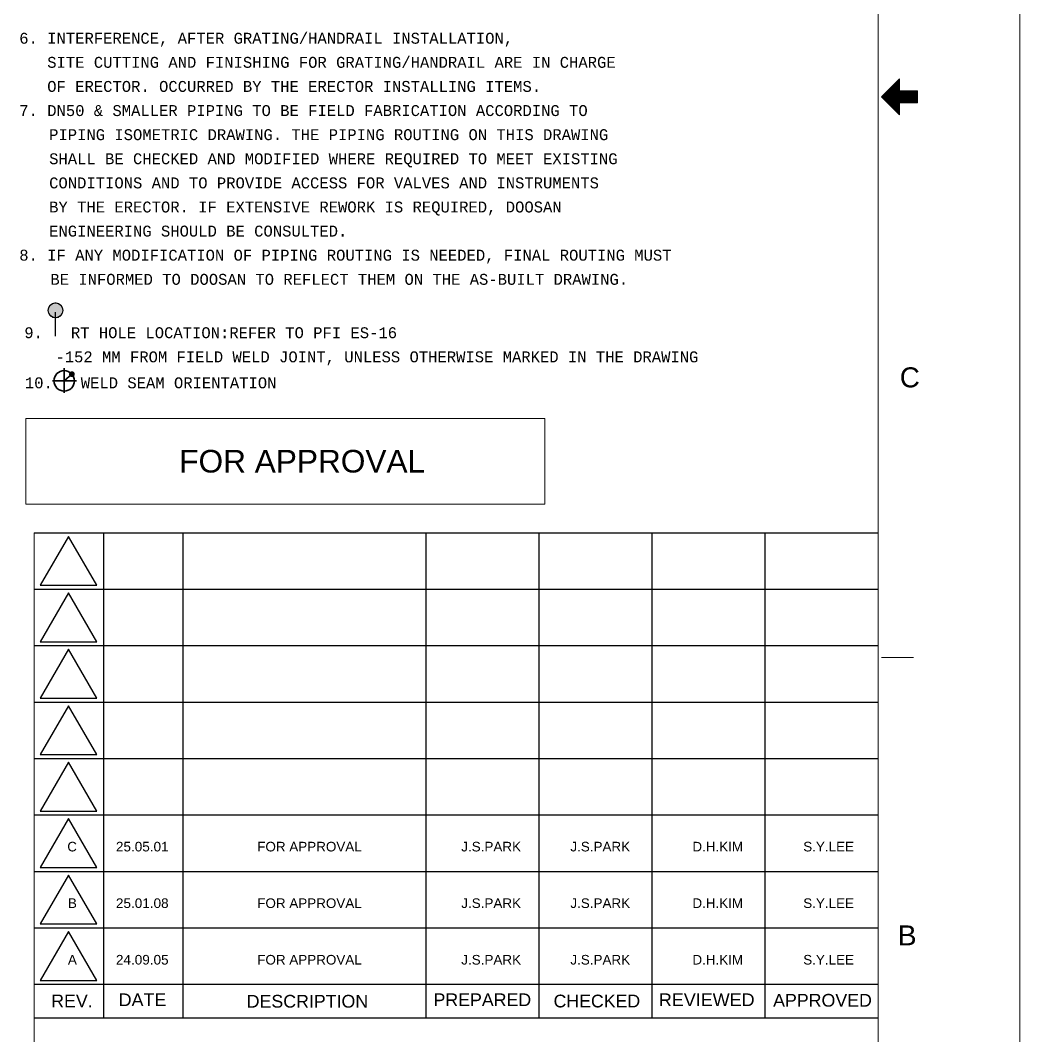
# Model space of a CAD drawing. Header units: inches. Extents: x 0 to 841, y 0 to 594.
# Drawn here: x 664.2 to 841, y 131.4 to 311 of the extents above; entities that cross this region are included whole.
import ezdxf
from ezdxf.enums import TextEntityAlignment as Align

# ---------------------------------------------------------------- set-up
doc = ezdxf.new("R2010")
doc.units = ezdxf.units.IN
doc.header["$MEASUREMENT"] = 0
for name, color, linetype in [('BG 0 -2', 7, 'Continuous'), ('BG 09.title block', 7, 'Continuous'), ('BG Default', 7, 'Continuous'), ('BG FRAME', 7, 'Continuous'), ('FRAME', 7, 'Continuous')]:
    doc.layers.add(name, color=color, linetype=linetype)
doc.styles.add('Arial', font='arial.ttf')
doc.styles.add('Courier New', font='cour.ttf')

msp = doc.modelspace()

# ---------------------------------------------------------------- hatches: boundary and pattern name
at = {"layer": 'BG 0 -2', "linetype": 'ByBlock'}
msp.add_hatch(color=2, dxfattribs=at).paths.add_polyline_path([(670.41, 260.98), (670.53, 260.98), (670.64, 260.96), (670.75, 260.94), (670.86, 260.91), (670.96, 260.86), (671.07, 260.81), (671.16, 260.75), (671.25, 260.68), (671.34, 260.6), (671.41, 260.52), (671.48, 260.43), (671.55, 260.33), (671.6, 260.23), (671.64, 260.12), (671.68, 260.01), (671.7, 259.9), (671.72, 259.79), (671.72, 259.67), (671.72, 259.56), (671.7, 259.45), (671.68, 259.34), (671.64, 259.23), (671.6, 259.12), (671.55, 259.02), (671.48, 258.92), (671.41, 258.83), (671.34, 258.75), (671.25, 258.67), (671.16, 258.6), (671.07, 258.54), (670.96, 258.49), (670.86, 258.44), (670.75, 258.41), (670.64, 258.39), (670.53, 258.37), (670.41, 258.37), (670.3, 258.37), (670.18, 258.39), (670.07, 258.41), (669.96, 258.44), (669.86, 258.49), (669.76, 258.54), (669.66, 258.6), (669.57, 258.67), (669.49, 258.75), (669.41, 258.83), (669.34, 258.92), (669.28, 259.02), (669.22, 259.12), (669.18, 259.23), (669.15, 259.34), (669.12, 259.45), (669.11, 259.56), (669.1, 259.67), (669.11, 259.79), (669.12, 259.9), (669.15, 260.01), (669.18, 260.12), (669.22, 260.23), (669.28, 260.33), (669.34, 260.43), (669.41, 260.52), (669.49, 260.6), (669.57, 260.68), (669.66, 260.75), (669.76, 260.81), (669.86, 260.86), (669.96, 260.91), (670.07, 260.94), (670.18, 260.96), (670.3, 260.98)])
at = {"layer": 'BG Default', "linetype": 'Continuous'}
h = msp.add_hatch(color=3, dxfattribs=at)
edge = h.paths.add_edge_path()
edge.add_line((673.06, 248.17), (673.32, 248.39))
edge.add_arc((671.95, 247.21), 1.81, 40.9296, 51.5809)
edge.add_arc((673.32, 248.39), 0.336, 136.2553, 220.9296)
h = msp.add_hatch(color=3, dxfattribs=at)
edge = h.paths.add_edge_path()
edge.add_line((673.32, 248.39), (673.06, 248.17))
edge.add_arc((673.32, 248.39), 0.336, 220.9296, 305.604)
edge.add_arc((671.95, 247.21), 1.81, 30.2784, 40.9296)
h = msp.add_hatch(color=3, dxfattribs=at)
edge = h.paths.add_edge_path()
edge.add_arc((673.32, 248.39), 0.336, 305.604, 496.2553)
edge.add_arc((671.95, 247.21), 1.81, 30.2784, 51.5809, ccw=False)

# ---------------------------------------------------------------- linework, layer by layer
at = {"layer": 'BG 0 -2', "color": 7, "linetype": 'Continuous', "lineweight": 9}
for p, q in [((841, 594), (841, 0)), ((815.93, 18.11), (815.93, 576.75)), ((819.72, 300.61), (816.54, 297.43)), ((819.72, 299.13), (818.99, 299.87)), ((819.72, 299.26), (819.05, 299.93)), ((819.72, 299.38), (819.11, 300)), ((819.72, 299.51), (819.17, 300.06)), ((819.72, 299.63), (819.24, 300.12)), ((819.72, 299.76), (819.3, 300.18)), ((819.72, 299.89), (819.36, 300.25)), ((819.72, 300.01), (819.42, 300.31)), ((819.72, 300.14), (819.49, 300.37)), ((819.72, 300.26), (819.55, 300.43)), ((819.72, 300.39), (819.61, 300.5)), ((819.72, 300.51), (819.67, 300.56)), ((819.72, 298.49), (819.72, 300.61)), ((819.72, 295.51), (817.17, 298.06)), ((819.72, 295.63), (817.24, 298.12)), ((819.72, 295.76), (817.3, 298.18)), ((819.72, 295.88), (817.36, 298.25)), ((819.72, 296.01), (817.42, 298.31)), ((819.72, 296.13), (817.49, 298.37)), ((819.72, 296.26), (817.55, 298.43)), ((819.74, 296.37), (817.61, 298.5)), ((819.87, 296.37), (817.67, 298.56)), ((819.99, 296.37), (817.74, 298.62)), ((820.12, 296.37), (817.8, 298.68)), ((820.24, 296.37), (817.86, 298.75)), ((820.37, 296.37), (817.92, 298.81)), ((820.49, 296.37), (817.99, 298.87)), ((820.62, 296.37), (818.05, 298.93)), ((820.74, 296.37), (818.11, 299)), ((820.87, 296.37), (818.17, 299.06)), ((820.99, 296.37), (818.24, 299.12)), ((821.12, 296.37), (818.3, 299.18)), ((821.24, 296.37), (818.36, 299.25)), ((821.37, 296.37), (818.42, 299.31)), ((821.49, 296.37), (818.49, 299.37)), ((821.62, 296.37), (818.55, 299.43)), ((821.74, 296.37), (818.61, 299.5)), ((819.72, 298.51), (818.67, 299.56)), ((819.72, 298.63), (818.74, 299.62)), ((819.72, 298.76), (818.8, 299.68)), ((819.72, 298.88), (818.86, 299.75)), ((819.72, 299.01), (818.92, 299.81)), ((819.72, 298.49), (822.91, 298.49)), ((821.87, 296.37), (819.75, 298.49)), ((821.99, 296.37), (819.87, 298.49)), ((822.12, 296.37), (820, 298.49)), ((822.24, 296.37), (820.12, 298.49)), ((822.37, 296.37), (820.25, 298.49)), ((822.49, 296.37), (820.37, 298.49)), ((822.62, 296.37), (820.5, 298.49)), ((822.74, 296.37), (820.62, 298.49)), ((822.87, 296.37), (820.75, 298.49)), ((822.91, 296.45), (820.87, 298.49)), ((822.91, 296.58), (821, 298.49)), ((822.91, 296.7), (821.12, 298.49)), ((822.91, 296.83), (821.25, 298.49)), ((822.91, 296.95), (821.37, 298.49)), ((822.91, 297.08), (821.5, 298.49)), ((822.91, 297.2), (821.62, 298.49)), ((822.91, 297.33), (821.75, 298.49)), ((822.91, 297.45), (821.87, 298.49)), ((822.91, 297.58), (822, 298.49)), ((822.91, 297.7), (822.12, 298.49)), ((822.91, 297.83), (822.25, 298.49)), ((822.91, 297.95), (822.37, 298.49)), ((822.91, 298.08), (822.5, 298.49)), ((822.91, 298.2), (822.62, 298.49)), ((822.91, 298.33), (822.75, 298.49)), ((822.91, 298.45), (822.87, 298.49)), ((822.91, 298.49), (822.91, 296.37)), ((816.54, 297.43), (819.72, 294.24)), ((819.72, 294.26), (816.55, 297.43)), ((819.72, 294.38), (816.61, 297.5)), ((819.72, 294.51), (816.67, 297.56)), ((819.72, 294.63), (816.74, 297.62)), ((819.72, 294.76), (816.8, 297.68)), ((819.72, 294.88), (816.86, 297.75)), ((819.72, 295.01), (816.92, 297.81)), ((819.72, 295.13), (816.99, 297.87)), ((819.72, 295.26), (817.05, 297.93)), ((819.72, 295.38), (817.11, 298)), ((819.72, 294.24), (819.72, 296.37)), ((819.72, 296.37), (822.91, 296.37)), ((666.66, 220.36), (666.66, 18.11)), ((816.56, 198.28), (822.22, 198.28))]:
    msp.add_line(p, q, dxfattribs=at)
at = {"layer": 'BG 0 -2', "color": 2, "linetype": 'Continuous', "lineweight": 25}
msp.add_line((670.41, 255.12), (670.41, 259.37), dxfattribs=at)
at = {"layer": 'BG 0 -2', "color": 1, "linetype": 'Continuous', "lineweight": 9}
for p, q in [((665.17, 240.53), (757, 240.53)), ((665.17, 225.38), (665.17, 240.53)), ((757, 240.53), (757, 225.38)), ((757, 225.38), (665.17, 225.38))]:
    msp.add_line(p, q, dxfattribs=at)
at = {"layer": 'BG 0 -2', "color": 7, "linetype": 'Continuous', "lineweight": 0}
msp.add_lwpolyline([(670.41, 260.98), (670.53, 260.98), (670.64, 260.96), (670.75, 260.94), (670.86, 260.91), (670.96, 260.86), (671.07, 260.81), (671.16, 260.75), (671.25, 260.68), (671.34, 260.6), (671.41, 260.52), (671.48, 260.43), (671.55, 260.33), (671.6, 260.23), (671.64, 260.12), (671.68, 260.01), (671.7, 259.9), (671.72, 259.79), (671.72, 259.67), (671.72, 259.56), (671.7, 259.45), (671.68, 259.34), (671.64, 259.23), (671.6, 259.12), (671.55, 259.02), (671.48, 258.92), (671.41, 258.83), (671.34, 258.75), (671.25, 258.67), (671.16, 258.6), (671.07, 258.54), (670.96, 258.49), (670.86, 258.44), (670.75, 258.41), (670.64, 258.39), (670.53, 258.37), (670.41, 258.37), (670.3, 258.37), (670.18, 258.39), (670.07, 258.41), (669.96, 258.44), (669.86, 258.49), (669.76, 258.54), (669.66, 258.6), (669.57, 258.67), (669.49, 258.75), (669.41, 258.83), (669.34, 258.92), (669.28, 259.02), (669.22, 259.12), (669.18, 259.23), (669.15, 259.34), (669.12, 259.45), (669.11, 259.56), (669.1, 259.67), (669.11, 259.79), (669.12, 259.9), (669.15, 260.01), (669.18, 260.12), (669.22, 260.23), (669.28, 260.33), (669.34, 260.43), (669.41, 260.52), (669.49, 260.6), (669.57, 260.68), (669.66, 260.75), (669.76, 260.81), (669.86, 260.86), (669.96, 260.91), (670.07, 260.94), (670.18, 260.96), (670.3, 260.98)], close=True, dxfattribs=at)
at = {"layer": 'BG 0 -2', "color": 2, "linetype": 'Continuous', "lineweight": 25}
msp.add_circle((670.41, 259.67), 1.31, dxfattribs=at)
at = {"layer": 'BG 09.title block', "color": 7, "linetype": 'Continuous', "lineweight": 25}
for p, q in [((666.66, 220.36), (815.93, 220.36)), ((672.72, 219.7), (667.72, 211.06)), ((677.72, 211.06), (672.72, 219.7)), ((678.93, 220.36), (678.93, 134.53)), ((692.93, 220.36), (692.93, 134.53)), ((735.93, 220.36), (735.93, 134.53)), ((755.93, 220.36), (755.93, 134.53)), ((775.93, 220.36), (775.93, 134.53)), ((795.93, 220.36), (795.93, 134.53)), ((666.66, 210.38), (815.93, 210.38)), ((667.72, 211.06), (677.72, 211.06)), ((672.72, 209.72), (667.72, 201.08)), ((677.72, 201.08), (672.72, 209.72)), ((666.66, 200.4), (815.93, 200.4)), ((667.72, 201.08), (677.72, 201.08)), ((672.72, 199.74), (667.72, 191.1)), ((677.72, 191.1), (672.72, 199.74)), ((666.66, 190.42), (815.93, 190.42)), ((667.72, 191.1), (677.72, 191.1)), ((672.72, 189.76), (667.72, 181.12)), ((677.72, 181.12), (672.72, 189.76)), ((666.66, 180.44), (815.93, 180.44)), ((667.72, 181.12), (677.72, 181.12)), ((672.72, 179.78), (667.72, 171.14)), ((677.72, 171.14), (672.72, 179.78)), ((667.72, 171.14), (677.72, 171.14)), ((666.66, 170.46), (815.93, 170.46)), ((672.72, 169.8), (667.72, 161.16)), ((677.72, 161.16), (672.72, 169.8)), ((666.66, 160.48), (815.93, 160.48)), ((667.72, 161.16), (677.72, 161.16)), ((672.72, 159.82), (667.72, 151.18)), ((677.72, 151.18), (672.72, 159.82)), ((667.72, 151.18), (677.72, 151.18)), ((666.66, 150.5), (815.93, 150.5)), ((672.72, 149.84), (667.72, 141.2)), ((677.72, 141.2), (672.72, 149.84)), ((666.66, 140.52), (815.93, 140.52)), ((667.72, 141.2), (677.72, 141.2)), ((815.93, 134.53), (666.66, 134.53))]:
    msp.add_line(p, q, dxfattribs=at)
at = {"layer": 'BG Default', "color": 6, "linetype": 'Continuous', "lineweight": 35}
for p, q in [((671.95, 249.44), (671.95, 245.07)), ((669.89, 247.21), (674.12, 247.21))]:
    msp.add_line(p, q, dxfattribs=at)
at = {"layer": 'BG Default', "color": 3, "linetype": 'Continuous', "lineweight": 35}
msp.add_line((671.95, 247.21), (673.32, 248.39), dxfattribs=at)
at = {"layer": 'BG Default', "color": 3, "linetype": 'Continuous', "lineweight": 35, "const_width": 0.35}
for points in [[(673.06, 248.17), (673.32, 248.39, 0.046508), (673.07, 248.62, 0.387244)], [(673.32, 248.39), (673.06, 248.17, 0.387244), (673.51, 248.12, 0.046508)], [(673.51, 248.12, 1.097554), (673.07, 248.62, -0.093218)]]:
    msp.add_lwpolyline(points, format="xyb", close=True, dxfattribs=at)
at = {"layer": 'BG Default', "color": 6, "linetype": 'Continuous', "lineweight": 35}
msp.add_circle((671.95, 247.21), 1.81, dxfattribs=at)
at = {"layer": 'BG Default', "color": 3, "linetype": 'Continuous', "lineweight": 35}
msp.add_circle((673.32, 248.39), 0.336, dxfattribs=at)

# ---------------------------------------------------------------- texts
at = {"layer": 'BG 0 -2', "color": 7, "style": 'Arial'}
for s, height, width, p in [('C', 3.54, 0.992063, (819.79, 246.06)), ('B ', 3.537, 1.005373, (819.44, 147.39))]:
    msp.add_text(s, height=height, dxfattribs=dict(at, width=width)).set_placement(p)
at = {"layer": 'BG 09.title block', "color": 7, "style": 'Arial'}
for s, width, p in [('REV.', 1.000881, (673.32, 137.56)), ('DATE', 1.004333, (685.8, 137.77)), ('DESCRIPTION', 1.000365, (714.98, 137.51)), ('PREPARED', 0.999338, (745.93, 137.77)), ('CHECKED', 0.996974, (766.19, 137.55)), ('REVIEWED', 1.010172, (785.63, 137.77)), ('APPROVED', 1.000499, (806.11, 137.68))]:
    msp.add_text(s, height=2.25, dxfattribs=dict(at, width=width)).set_placement(p, align=Align.MIDDLE)
at = {"layer": 'BG FRAME', "color": 2, "style": 'Courier New', "width": 0.85213}
for s, p in [('6. INTERFERENCE, AFTER GRATING/HANDRAIL INSTALLATION, ', (664, 307.79)), ('   SITE CUTTING AND FINISHING FOR GRATING/HANDRAIL ARE IN CHARGE', (664, 303.53)), ('   OF ERECTOR. OCCURRED BY THE ERECTOR INSTALLING ITEMS.', (664, 299.27)), ('7. DN50 & SMALLER PIPING TO BE FIELD FABRICATION ACCORDING TO ', (664, 295)), ('    PIPING ISOMETRIC DRAWING. THE PIPING ROUTING ON THIS DRAWING', (662.69, 290.74)), ('    SHALL BE CHECKED AND MODIFIED WHERE REQUIRED TO MEET EXISTING ', (662.69, 286.48)), ('    CONDITIONS AND TO PROVIDE ACCESS FOR VALVES AND INSTRUMENTS ', (662.69, 282.21)), ('    BY THE ERECTOR. IF EXTENSIVE REWORK IS REQUIRED, DOOSAN', (662.69, 277.95)), ('    ENGINEERING SHOULD BE CONSULTED.', (662.69, 273.69)), ('8. IF ANY MODIFICATION OF PIPING ROUTING IS NEEDED, FINAL ROUTING MUST ', (664, 269.43)), ('    BE INFORMED TO DOOSAN TO REFLECT THEM ON THE AS-BUILT DRAWING.', (662.91, 265.16)), ('9.   RT HOLE LOCATION:REFER TO PFI ES-16 ', (664.89, 255.72)), ('    -152 MM FROM FIELD WELD JOINT, UNLESS OTHERWISE MARKED IN THE DRAWING ', (663.8, 251.45)), ('10.   WELD SEAM ORIENTATION', (664.99, 246.86))]:
    msp.add_text(s, height=1.9306, dxfattribs=at).set_placement(p, align=Align.MIDDLE_LEFT)
at = {"layer": 'FRAME', "color": 7, "style": 'Arial'}
for s, height, width, p in [('FOR APPROVAL', 4, 1.000881, (692.3, 231)), ('C', 1.7, 0.992063, (672.5, 164)), ('25.05.01', 1.7, 1.008516, (681.1, 164)), ('FOR APPROVAL', 1.7, 1.000881, (706.1, 164)), ('J.S.PARK', 1.7, 1.001836, (742.2, 164)), ('J.S.PARK', 1.7, 1.001836, (761.5, 164)), ('D.H.KIM', 1.7, 0.99751, (783.1, 164)), ('S.Y.LEE', 1.7, 1.001253, (802.7, 164)), ('B', 1.7, 1.004063, (672.6, 154)), ('25.01.08', 1.7, 1.008516, (681.1, 154)), ('FOR APPROVAL', 1.7, 1.000881, (706.1, 154)), ('J.S.PARK', 1.7, 1.001836, (742.2, 154)), ('J.S.PARK', 1.7, 1.001836, (761.5, 154)), ('D.H.KIM', 1.7, 0.99751, (783.1, 154)), ('S.Y.LEE', 1.7, 1.001253, (802.7, 154)), ('A', 1.7, 1.004063, (672.6, 144)), ('24.09.05', 1.7, 1.008516, (681.1, 144)), ('FOR APPROVAL', 1.7, 1.000881, (706.1, 144)), ('J.S.PARK', 1.7, 1.001836, (742.2, 144)), ('J.S.PARK', 1.7, 1.001836, (761.5, 144)), ('D.H.KIM', 1.7, 0.99751, (783.1, 144)), ('S.Y.LEE', 1.7, 1.001253, (802.7, 144))]:
    msp.add_text(s, height=height, dxfattribs=dict(at, width=width)).set_placement(p)

doc.saveas('drawing.dxf')
